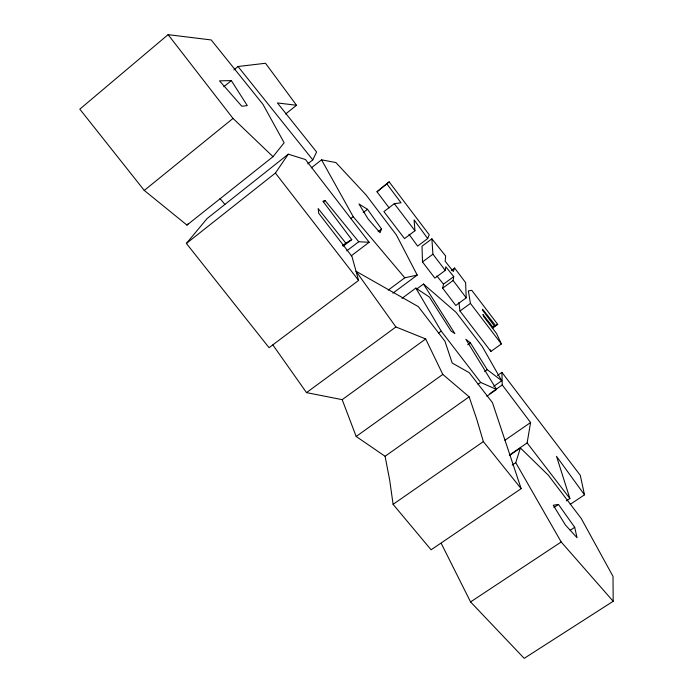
<?xml version="1.0" encoding="UTF-8"?>
<svg xmlns="http://www.w3.org/2000/svg" width="693" height="693" viewBox="0 0 693 693"><rect width="100%" height="100%" fill="white"/><g stroke="black" fill="none" stroke-linecap="round" stroke-linejoin="round"><path stroke-width="1.04" d="M454.625 268.035L453.3 271.5L445.157 261.252L445.66 256.003L431.886 238.816L422.02 246.206L422.496 261.954L434.857 278.11L445.287 270.409L445.816 266.779L453.733 276.611L453.109 280.483L442.68 288.149L455.769 305.457L466.216 297.834L465.609 282.64L454.625 268.035L451.342 270.461M509.312 455.188L527.13 442.931L530.578 422.522L502.252 384.944L501.905 372.375L497.513 375.485M442.68 288.149L443.494 284.147L453.733 276.611M512.179 465.098L515.748 462.655L520.4 447.964L548.31 475.19L581.245 518.494L613.01 576.377L613.184 601.273L524.194 658.35L470.564 601.922L441.233 543.381M408.983 234.251L417.61 246.102L427.685 238.557L429.227 234.736L389.163 181.861L376.992 191.77L389.111 207.874M381.548 229.028L380.024 232.718L368.191 219.092L358.957 203.976L367.489 209.295L381.548 229.028L378.118 231.635M307.701 163.877L312.794 159.866L316.606 152.001L277.417 102.945L296.517 105.249L265.514 63.262L238.02 66.511L233.844 69.941M369.152 242.255L358.731 241.744L325.06 200.52L322.964 201.23L351.758 239.631L345.798 243.07L318.174 208.567L318.693 213.236L351.914 256.349L358.593 280.414L269.057 347.687L186.391 243.442L275.407 173.051L288.288 154.192L305.466 159.52L369.152 242.255L351.178 255.873M273.016 156.679L284.139 142.767L263.011 104.418L211.218 39.951L168.113 34.65L79.816 109.147L144.265 190.428L186.954 225.095L273.016 156.679L233.021 118.425L168.113 34.65M186.391 243.442L207.077 218.572L288.288 154.192M186.954 225.095L188.401 223.527M376.992 191.77L389.163 181.861M223.804 86.755L231.306 80.596L247.297 105.587L241.831 106.272L219.525 80.856L231.306 80.596M144.265 190.428L233.021 118.425M285.62 113.998L296.517 105.249M311.374 167.827L321.552 159.832L335.897 162.56L366.155 195.045L396.37 234.927L417.229 275.095L392.888 293.174M323.354 201.836L325.06 200.52M350.658 218.633L353.213 216.675L321.552 159.832M363.227 212.56L367.489 209.295M386.997 184.078L401.039 202.78L394.3 203.681L383.896 211.616L404.53 238.6L414.951 230.76L414.085 219.898L427.685 238.557M342.368 245.677L345.798 243.07M343.182 246.162L351.758 239.631M346.708 250.892L358.731 241.744M422.496 261.954L432.917 254.192L431.886 238.816M388.279 290.09L404.781 277.806L417.229 275.095M401.957 298.371L415.852 288.089L429.391 297.046L451.143 331.115L454.877 333.593L423.466 284.043L416.58 289.137M306.514 392.619L395.902 326.957L425.675 338.955L442.81 374.411L469.144 396.829L476.706 419.126L483.359 441.597L521.162 488.66L431.107 549.8L393.096 504.331L389.691 480.119L385.074 456.28L356.176 436.469L342.186 399.653L306.514 392.619L272.86 344.932M497.721 324.393L495.582 325.545L482.605 309.225L482.397 309.953L493.927 325.398L493.381 327.858L482.934 314.509L483.835 316.779L496.569 333.532L501.368 343.953L490.904 351.429L459.987 311.018L470.434 303.413L468.381 290.947L471.777 290.315L497.721 324.393L492.784 327.936M342.186 399.653L425.675 338.955M438.617 333.012L441.216 331.124L415.852 288.089M467.749 344.742L470.382 342.844L487.257 369.655L501.706 380.726L493.771 386.322M492.247 327.945L495.582 325.545M356.176 436.469L442.81 374.411M484.606 371.535L487.257 369.655M478.057 384.312L480.691 382.449L496.535 389.431L486.824 396.275M385.074 456.28L469.144 396.829M489.908 393.641L502.252 384.944M393.096 504.331L483.359 441.597M504.928 440.272L530.578 422.522M509.753 455.284L520.4 447.964M553.976 507.458L558.463 504.443L574.688 527.295L577.052 537.733L565.462 525.051L553.257 505.232L558.463 504.443M566.328 500.918L569.897 498.527L556.531 456.366L584.494 494.828L570.2 504.374M570.218 530.249L574.688 527.295M470.564 601.922L561.191 541.978L613.184 601.273M470.382 342.844L465.878 339.336L496.535 389.431M423.466 284.043L456.115 312.378L482.224 346.491L501.706 380.726M353.213 216.675L404.781 277.806M220.036 198.57L224.87 204.374M436.885 275.996L443.494 284.147M238.02 66.511L312.794 159.866M275.407 173.051L358.593 280.414M441.216 331.124L480.691 382.449M527.13 442.931L569.897 498.527M432.917 254.192L445.287 270.409M394.3 203.681L414.951 230.76M470.434 303.413L501.368 343.953M501.905 372.375L580.284 475.329L584.494 494.828M453.109 280.483L466.216 297.834M395.902 326.957L356.003 271.249L418.312 306.618L444.932 341.207L452.208 363.045L469.213 372.669L492.42 402.581L521.162 488.66M515.748 462.655L561.191 541.978M490.064 349.515L490.904 351.429M458.887 302.538L459.987 311.018"/></g></svg>
